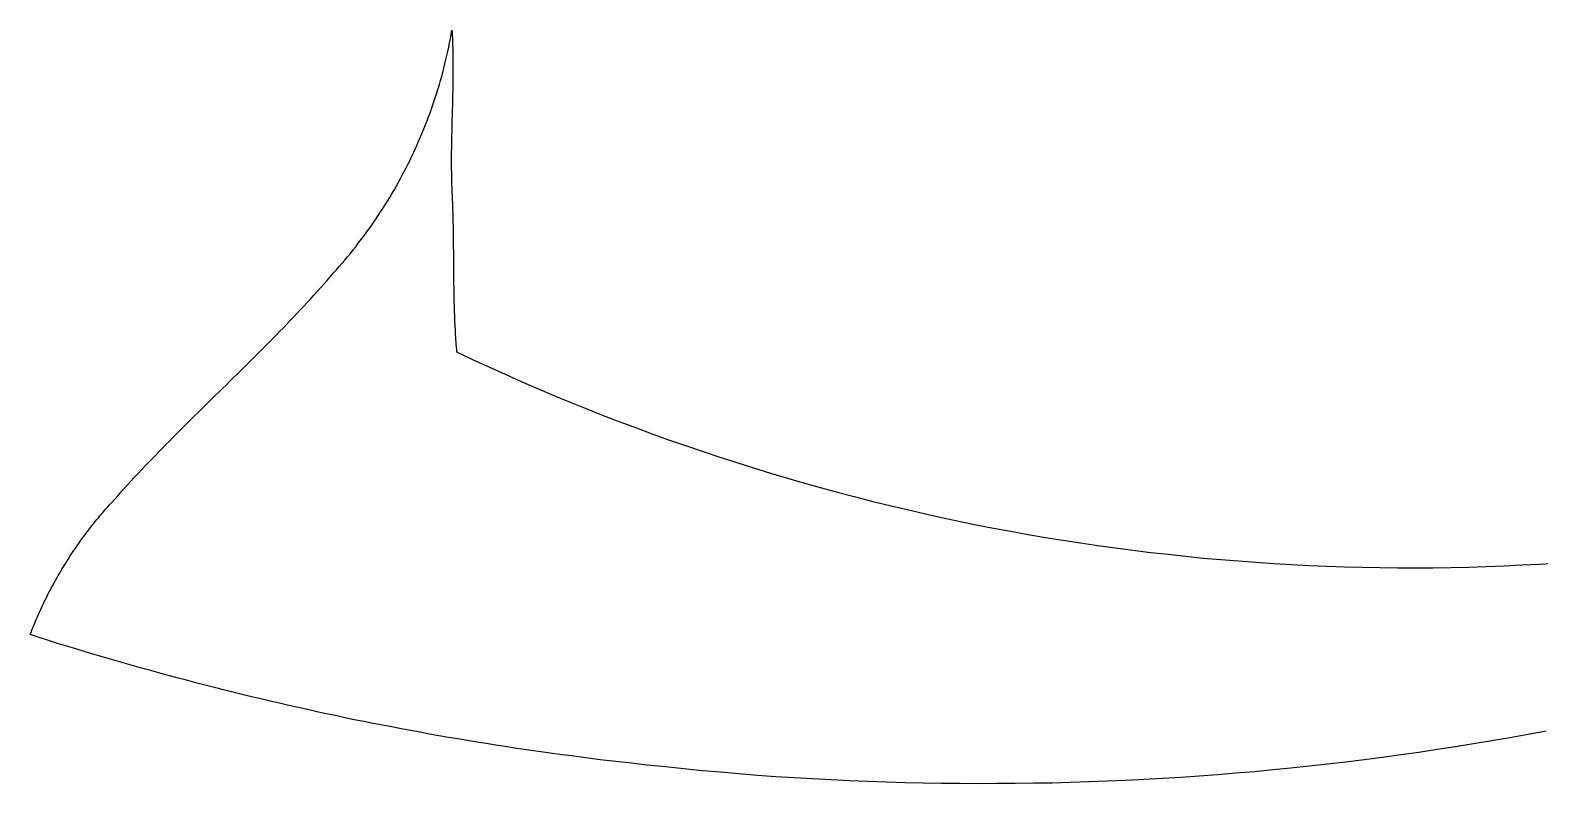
# Model space of a CAD drawing. Extents: x -1 to 50, y 2 to 298.
# Drawn here: x 0.37 to 25.02, y 2.29 to 14.6 of the extents above; entities that cross this region are included whole.
import ezdxf

# ---------------------------------------------------------------- set-up
doc = ezdxf.new("R2010")
doc.units = 0

msp = doc.modelspace()

# ---------------------------------------------------------------- linework, layer by layer
at = {"layer": 'Layer 1'}
for p, q in [((7.24799, 14.5285), (7.26024, 14.5973)), ((7.26024, 14.5973), (7.26262, 14.555)), ((7.26262, 14.555), (7.26484, 14.5127)), ((7.19295, 14.2507), (7.20761, 14.3195)), ((7.20761, 14.3195), (7.22169, 14.3883)), ((7.22169, 14.3883), (7.23513, 14.4571)), ((7.23513, 14.4571), (7.24799, 14.5285)), ((7.26484, 14.5127), (7.26683, 14.473)), ((7.26683, 14.473), (7.2686, 14.4306)), ((7.2686, 14.4306), (7.27021, 14.3883)), ((7.27021, 14.3883), (7.27161, 14.3486)), ((7.27161, 14.3486), (7.27286, 14.3063)), ((7.27286, 14.3063), (7.27392, 14.264)), ((7.14533, 14.047), (7.16181, 14.1158)), ((7.16181, 14.1158), (7.17769, 14.1846)), ((7.17769, 14.1846), (7.19295, 14.2507)), ((7.27392, 14.264), (7.27479, 14.2243)), ((7.27479, 14.2243), (7.27548, 14.1819)), ((7.27548, 14.1819), (7.27609, 14.1396)), ((7.27609, 14.1396), (7.27651, 14.0999)), ((7.27651, 14.0999), (7.27677, 14.0576)), ((7.27677, 14.0576), (7.27693, 14.0153)), ((7.0736, 13.7771), (7.09241, 13.8433)), ((7.09241, 13.8433), (7.11067, 13.9121)), ((7.11067, 13.9121), (7.12832, 13.9782)), ((7.12832, 13.9782), (7.14533, 14.047)), ((7.2759, 13.8089), (7.27537, 13.7692)), ((7.27632, 13.8512), (7.2759, 13.8089)), ((7.27664, 13.8909), (7.27632, 13.8512)), ((7.27685, 13.9332), (7.27664, 13.8909)), ((7.27696, 13.9756), (7.27685, 13.9332)), ((7.27693, 14.0153), (7.27696, 13.9756)), ((6.9924, 13.5099), (7.01357, 13.576)), ((7.01357, 13.576), (7.03415, 13.6422)), ((7.03415, 13.6422), (7.05418, 13.711)), ((7.05418, 13.711), (7.0736, 13.7771)), ((7.27161, 13.5602), (7.27066, 13.5205)), ((7.27254, 13.6025), (7.27161, 13.5602)), ((7.27333, 13.6448), (7.27254, 13.6025)), ((7.2741, 13.6845), (7.27333, 13.6448)), ((7.27479, 13.7269), (7.2741, 13.6845)), ((7.27537, 13.7692), (7.27479, 13.7269)), ((6.92541, 13.3115), (6.94832, 13.3776)), ((6.94832, 13.3776), (6.97065, 13.4438)), ((6.97065, 13.4438), (6.9924, 13.5099)), ((7.2654, 13.3141), (7.26426, 13.2718)), ((7.26651, 13.3538), (7.2654, 13.3141)), ((7.26759, 13.3961), (7.26651, 13.3538)), ((7.26868, 13.4385), (7.26759, 13.3961)), ((7.26968, 13.4781), (7.26868, 13.4385)), ((7.27066, 13.5205), (7.26968, 13.4781)), ((6.82804, 13.0495), (6.85323, 13.1157)), ((6.85323, 13.1157), (6.87786, 13.1792)), ((6.87786, 13.1792), (6.90194, 13.2453)), ((6.90194, 13.2453), (6.92541, 13.3115)), ((7.25868, 13.0654), (7.25759, 13.0257)), ((7.25976, 13.1077), (7.25868, 13.0654)), ((7.26087, 13.1474), (7.25976, 13.1077)), ((7.26201, 13.1898), (7.26087, 13.1474)), ((7.26315, 13.2321), (7.26201, 13.1898)), ((7.26426, 13.2718), (7.26315, 13.2321)), ((6.72157, 12.7929), (6.74904, 12.8564)), ((6.74904, 12.8564), (6.77594, 12.9199)), ((6.77594, 12.9199), (6.80227, 12.986)), ((6.80227, 12.986), (6.82804, 13.0495)), ((7.25368, 12.859), (7.25283, 12.8167)), ((7.2546, 12.9014), (7.25368, 12.859)), ((7.25555, 12.941), (7.2546, 12.9014)), ((7.25659, 12.9834), (7.25555, 12.941)), ((7.25759, 13.0257), (7.25659, 12.9834)), ((6.60613, 12.5389), (6.63582, 12.6024)), ((6.63582, 12.6024), (6.66498, 12.6659)), ((6.66498, 12.6659), (6.69355, 12.7294)), ((6.69355, 12.7294), (6.72157, 12.7929)), ((7.24968, 12.6103), (7.24931, 12.5706)), ((7.25013, 12.6526), (7.24968, 12.6103)), ((7.25066, 12.695), (7.25013, 12.6526)), ((7.25132, 12.7347), (7.25066, 12.695)), ((7.25201, 12.777), (7.25132, 12.7347)), ((7.25283, 12.8167), (7.25201, 12.777)), ((6.48183, 12.2902), (6.51372, 12.351)), ((6.51372, 12.351), (6.54507, 12.4145)), ((6.54507, 12.4145), (6.57589, 12.4754)), ((6.57589, 12.4754), (6.60613, 12.5389)), ((7.24891, 12.486), (7.24889, 12.4463)), ((7.24889, 12.4463), (7.24899, 12.4039)), ((7.24907, 12.5283), (7.24891, 12.486)), ((7.24899, 12.4039), (7.24923, 12.3616)), ((7.24931, 12.5706), (7.24907, 12.5283)), ((7.24923, 12.3616), (7.2496, 12.3219)), ((6.34877, 12.0441), (6.38285, 12.105)), ((6.38285, 12.105), (6.4164, 12.1658)), ((6.4164, 12.1658), (6.44937, 12.2293)), ((6.44937, 12.2293), (6.48183, 12.2902)), ((7.2496, 12.3219), (7.25013, 12.2796)), ((7.25013, 12.2796), (7.25074, 12.2373)), ((7.25074, 12.2373), (7.25156, 12.1976)), ((7.25156, 12.1976), (7.25254, 12.1552)), ((7.25254, 12.1552), (7.25373, 12.1129)), ((7.25373, 12.1129), (7.25505, 12.0732)), ((6.20712, 11.806), (6.24334, 11.8642)), ((6.24334, 11.8642), (6.27903, 11.925)), ((6.27903, 11.925), (6.31417, 11.9859)), ((6.31417, 11.9859), (6.34877, 12.0441)), ((7.25505, 12.0732), (7.25656, 12.0309)), ((7.25656, 12.0309), (7.25828, 11.9885)), ((7.25828, 11.9885), (7.26021, 11.9489)), ((7.26021, 11.9489), (7.26214, 11.9065)), ((7.26214, 11.9065), (7.26397, 11.8642)), ((7.26397, 11.8642), (7.26569, 11.8245)), ((6.05691, 11.5705), (6.09525, 11.6287)), ((6.09525, 11.6287), (6.13306, 11.6869)), ((6.13306, 11.6869), (6.17034, 11.7451)), ((6.17034, 11.7451), (6.20712, 11.806)), ((7.26569, 11.8245), (7.2673, 11.7822)), ((7.2673, 11.7822), (7.26881, 11.7398)), ((7.26881, 11.7398), (7.27021, 11.7002)), ((7.27021, 11.7002), (7.27151, 11.6578)), ((7.27151, 11.6578), (7.27267, 11.6181)), ((7.27267, 11.6181), (7.27381, 11.5758)), ((5.85736, 11.2848), (5.89832, 11.3403)), ((5.89832, 11.3403), (5.93875, 11.3959)), ((5.93875, 11.3959), (5.97865, 11.4541)), ((5.97865, 11.4541), (6.01805, 11.5123)), ((6.01805, 11.5123), (6.05691, 11.5705)), ((7.27381, 11.5758), (7.27484, 11.5335)), ((7.27484, 11.5335), (7.27577, 11.4938)), ((7.27577, 11.4938), (7.27667, 11.4514)), ((7.27667, 11.4514), (7.27746, 11.4118)), ((7.27746, 11.4118), (7.2782, 11.3694)), ((7.2782, 11.3694), (7.27892, 11.3297)), ((5.68843, 11.0599), (5.73142, 11.1154)), ((5.73142, 11.1154), (5.77392, 11.171)), ((5.77392, 11.171), (5.8159, 11.2265)), ((5.8159, 11.2265), (5.85736, 11.2848)), ((7.27892, 11.3297), (7.27955, 11.2874)), ((7.27955, 11.2874), (7.28016, 11.2477)), ((7.28016, 11.2477), (7.28066, 11.208)), ((7.28066, 11.208), (7.28117, 11.1657)), ((7.28117, 11.1657), (7.28162, 11.126)), ((7.28162, 11.126), (7.28201, 11.0837)), ((5.51137, 10.8429), (5.55638, 10.8958)), ((5.55638, 10.8958), (5.6009, 10.9514)), ((5.6009, 10.9514), (5.64493, 11.0069)), ((5.64493, 11.0069), (5.68843, 11.0599)), ((7.28201, 11.0837), (7.28241, 11.044)), ((7.28241, 11.044), (7.28278, 11.0017)), ((7.28278, 11.0017), (7.28312, 10.962)), ((7.28312, 10.962), (7.28344, 10.9223)), ((7.28344, 10.9223), (7.28376, 10.8799)), ((7.28376, 10.8799), (7.2841, 10.8403)), ((5.27319, 10.5704), (5.32624, 10.6312)), ((5.32624, 10.6312), (5.37328, 10.6842)), ((5.37328, 10.6842), (5.4198, 10.7371)), ((5.4198, 10.7371), (5.46583, 10.79)), ((5.46583, 10.79), (5.51137, 10.8429)), ((7.2841, 10.8403), (7.28442, 10.8006)), ((7.28442, 10.8006), (7.28474, 10.7582)), ((7.28474, 10.7582), (7.28508, 10.7185)), ((7.28508, 10.7185), (7.28543, 10.6789)), ((7.28543, 10.6789), (7.2858, 10.6365)), ((7.2858, 10.6365), (7.28617, 10.5968)), ((5.0579, 10.327), (5.11219, 10.3878)), ((5.11219, 10.3878), (5.16617, 10.4487)), ((5.16617, 10.4487), (5.21985, 10.5095)), ((5.21985, 10.5095), (5.27319, 10.5704)), ((7.28617, 10.5968), (7.28659, 10.5572)), ((7.28659, 10.5572), (7.28704, 10.5148)), ((7.28704, 10.5148), (7.28754, 10.4751)), ((7.28754, 10.4751), (7.28807, 10.4354)), ((7.28807, 10.4354), (7.28865, 10.3931)), ((7.28865, 10.3931), (7.28929, 10.3534)), ((4.83811, 10.0862), (4.89346, 10.147)), ((4.89346, 10.147), (4.94855, 10.2053)), ((4.94855, 10.2053), (5.00337, 10.2661)), ((5.00337, 10.2661), (5.0579, 10.327)), ((7.28929, 10.3534), (7.29, 10.3137)), ((7.29, 10.3137), (7.29074, 10.274)), ((7.29074, 10.274), (7.29156, 10.2317)), ((7.29156, 10.2317), (7.29241, 10.192)), ((7.29241, 10.192), (7.29339, 10.1523)), ((7.29339, 10.1523), (7.29437, 10.11)), ((7.29437, 10.11), (7.29553, 10.0703)), ((4.61446, 9.84807), (4.67071, 9.90892)), ((4.67071, 9.90892), (4.72672, 9.96713)), ((4.72672, 9.96713), (4.78255, 10.028)), ((4.78255, 10.028), (4.83811, 10.0862)), ((7.29553, 10.0703), (7.29678, 10.0306)), ((7.29678, 10.0306), (7.29805, 9.99094)), ((7.29805, 9.99094), (7.29945, 9.94861)), ((7.29945, 9.94861), (7.30096, 9.90892)), ((7.30096, 9.90892), (7.30257, 9.86924)), ((7.30257, 9.86924), (7.30429, 9.8269)), ((4.33038, 9.55703), (4.38755, 9.61524)), ((4.38755, 9.61524), (4.44454, 9.67345)), ((4.44454, 9.67345), (4.50138, 9.73165)), ((4.50138, 9.73165), (4.558, 9.78986)), ((4.558, 9.78986), (4.61446, 9.84807)), ((7.30429, 9.8269), (7.30612, 9.78722)), ((7.30612, 9.78722), (7.3081, 9.74753)), ((7.3081, 9.74753), (7.31019, 9.70784)), ((7.31019, 9.70784), (7.31241, 9.66551)), ((7.31241, 9.66551), (7.31477, 9.62582)), ((7.31477, 9.62582), (7.31728, 9.58613)), ((4.10032, 9.3242), (4.15803, 9.3824)), ((4.15803, 9.3824), (4.21563, 9.44061)), ((4.21563, 9.44061), (4.27307, 9.49882)), ((4.27307, 9.49882), (4.33038, 9.55703)), ((7.31728, 9.58613), (7.31993, 9.5438)), ((7.31993, 9.5438), (7.32268, 9.50411)), ((7.32268, 9.50411), (7.32567, 9.46442)), ((7.32567, 9.46442), (7.32879, 9.42474)), ((7.32879, 9.42474), (7.33207, 9.3824)), ((7.33207, 9.3824), (7.33551, 9.34272)), ((3.86842, 9.09401), (3.92652, 9.15222)), ((3.92652, 9.15222), (3.98457, 9.21043)), ((3.98457, 9.21043), (4.04248, 9.26599)), ((4.04248, 9.26599), (4.10032, 9.3242)), ((7.33551, 9.34272), (7.59835, 9.21836)), ((7.59835, 9.21836), (7.86203, 9.09665)), ((3.63532, 8.86382), (3.69366, 8.92203)), ((3.69366, 8.92203), (3.75197, 8.98024)), ((3.75197, 8.98024), (3.81023, 9.0358)), ((3.81023, 9.0358), (3.86842, 9.09401)), ((7.86203, 9.09665), (8.12656, 8.97759)), ((8.12656, 8.97759), (8.39191, 8.85853)), ((3.34322, 8.57807), (3.40166, 8.63363)), ((3.40166, 8.63363), (3.46008, 8.69184)), ((3.46008, 8.69184), (3.5185, 8.75005)), ((3.5185, 8.75005), (3.57692, 8.80561)), ((3.57692, 8.80561), (3.63532, 8.86382)), ((8.39191, 8.85853), (8.65808, 8.74476)), ((8.65808, 8.74476), (8.92505, 8.63099)), ((8.92505, 8.63099), (9.19278, 8.51986)), ((3.10972, 8.34788), (3.16806, 8.40609)), ((3.16806, 8.40609), (3.2264, 8.46166)), ((3.2264, 8.46166), (3.2848, 8.51986)), ((3.2848, 8.51986), (3.34322, 8.57807)), ((9.19278, 8.51986), (9.46133, 8.41138)), ((9.46133, 8.41138), (9.7306, 8.30555)), ((2.8771, 8.1177), (2.93515, 8.17591)), ((2.93515, 8.17591), (2.99328, 8.23147)), ((2.99328, 8.23147), (3.05149, 8.28968)), ((3.05149, 8.28968), (3.10972, 8.34788)), ((9.7306, 8.30555), (10.0006, 8.19972)), ((10.0006, 8.19972), (10.2714, 8.09918)), ((2.64594, 7.88486), (2.70356, 7.94307)), ((2.70356, 7.94307), (2.76129, 8.00128)), ((2.76129, 8.00128), (2.81916, 8.05949)), ((2.81916, 8.05949), (2.8771, 8.1177)), ((10.2714, 8.09918), (10.5428, 7.99863)), ((10.5428, 7.99863), (10.815, 7.90074)), ((10.815, 7.90074), (11.0879, 7.80549)), ((2.36004, 7.59118), (2.4169, 7.65203)), ((2.4169, 7.65203), (2.47393, 7.71024)), ((2.47393, 7.71024), (2.53112, 7.76845)), ((2.53112, 7.76845), (2.58846, 7.82666)), ((2.58846, 7.82666), (2.64594, 7.88486)), ((11.0879, 7.80549), (11.3614, 7.71289)), ((11.3614, 7.71289), (11.6356, 7.62028)), ((2.13451, 7.3557), (2.19059, 7.41391)), ((2.19059, 7.41391), (2.24688, 7.47476)), ((2.24688, 7.47476), (2.30336, 7.53297)), ((2.30336, 7.53297), (2.36004, 7.59118)), ((11.6356, 7.62028), (11.9105, 7.53297)), ((11.9105, 7.53297), (12.186, 7.44566)), ((12.186, 7.44566), (12.462, 7.36099)), ((1.91251, 7.11493), (1.96765, 7.17578)), ((1.96765, 7.17578), (2.02303, 7.23664)), ((2.02303, 7.23664), (2.07866, 7.29484)), ((2.07866, 7.29484), (2.13451, 7.3557)), ((12.462, 7.36099), (12.7388, 7.27897)), ((12.7388, 7.27897), (13.0161, 7.19695)), ((13.0161, 7.19695), (13.294, 7.12022)), ((1.69467, 6.87151), (1.7487, 6.93237)), ((1.7487, 6.93237), (1.80303, 6.99322)), ((1.80303, 6.99322), (1.85764, 7.05407)), ((1.85764, 7.05407), (1.91251, 7.11493)), ((13.294, 7.12022), (13.5724, 7.04349)), ((13.5724, 7.04349), (13.8514, 6.97205)), ((13.8514, 6.97205), (14.131, 6.90062)), ((1.48624, 6.63074), (1.51166, 6.66249)), ((1.51166, 6.66249), (1.53725, 6.69159)), ((1.53725, 6.69159), (1.56303, 6.72334)), ((1.56303, 6.72334), (1.589, 6.75245)), ((1.589, 6.75245), (1.61514, 6.78155)), ((1.61514, 6.78155), (1.64147, 6.8133)), ((1.64147, 6.8133), (1.66798, 6.84241)), ((1.66798, 6.84241), (1.69467, 6.87151)), ((14.131, 6.90062), (14.4111, 6.83182)), ((14.4111, 6.83182), (14.6917, 6.76568)), ((14.6917, 6.76568), (14.9728, 6.69953)), ((14.9728, 6.69953), (15.2543, 6.63868)), ((1.28963, 6.38203), (1.31355, 6.41378)), ((1.31355, 6.41378), (1.33766, 6.44553)), ((1.33766, 6.44553), (1.36196, 6.47728)), ((1.36196, 6.47728), (1.38644, 6.50903)), ((1.38644, 6.50903), (1.41111, 6.53814)), ((1.41111, 6.53814), (1.43597, 6.56989)), ((1.43597, 6.56989), (1.46101, 6.60164)), ((1.46101, 6.60164), (1.48624, 6.63074)), ((15.2543, 6.63868), (15.5364, 6.57782)), ((15.5364, 6.57782), (15.8189, 6.51962)), ((15.8189, 6.51962), (16.1019, 6.46405)), ((16.1019, 6.46405), (16.3853, 6.41114)), ((16.3853, 6.41114), (16.6691, 6.36087)), ((1.12748, 6.15714), (1.15007, 6.18889)), ((1.15007, 6.18889), (1.17285, 6.22328)), ((1.17285, 6.22328), (1.19583, 6.25503)), ((1.19583, 6.25503), (1.21899, 6.28678)), ((1.21899, 6.28678), (1.24235, 6.31853)), ((1.24235, 6.31853), (1.26589, 6.35028)), ((1.26589, 6.35028), (1.28963, 6.38203)), ((16.6691, 6.36087), (16.9533, 6.3106)), ((16.9533, 6.3106), (17.2379, 6.26562)), ((17.2379, 6.26562), (17.5229, 6.22064)), ((17.5229, 6.22064), (17.8082, 6.1783)), ((17.8082, 6.1783), (18.0939, 6.13862)), ((0.95373, 5.89255), (0.97477, 5.92695)), ((0.97477, 5.92695), (0.996, 5.9587)), ((0.996, 5.9587), (1.01743, 5.9931)), ((1.01743, 5.9931), (1.03905, 6.02485)), ((1.03905, 6.02485), (1.06087, 6.05924)), ((1.06087, 6.05924), (1.08288, 6.09099)), ((1.08288, 6.09099), (1.10508, 6.12539)), ((1.10508, 6.12539), (1.12748, 6.15714)), ((18.0939, 6.13862), (18.3799, 6.10157)), ((18.3799, 6.10157), (18.6663, 6.06718)), ((18.6663, 6.06718), (18.953, 6.03543)), ((18.953, 6.03543), (19.2399, 6.00368)), ((19.2399, 6.00368), (19.5272, 5.97457)), ((19.5272, 5.97457), (19.8147, 5.95076)), ((19.8147, 5.95076), (20.1025, 5.92695)), ((20.1025, 5.92695), (20.3905, 5.90578)), ((0.81202, 5.65443), (0.83167, 5.68883)), ((0.83167, 5.68883), (0.85151, 5.72322)), ((0.85151, 5.72322), (0.87156, 5.75762)), ((0.87156, 5.75762), (0.89181, 5.79201)), ((0.89181, 5.79201), (0.91225, 5.82641)), ((0.91225, 5.82641), (0.93289, 5.85816)), ((0.93289, 5.85816), (0.95373, 5.89255)), ((20.3905, 5.90578), (20.6787, 5.88462)), ((20.6787, 5.88462), (20.9672, 5.86874)), ((20.9672, 5.86874), (21.2559, 5.85287)), ((21.2559, 5.85287), (21.5447, 5.84228)), ((21.5447, 5.84228), (21.8338, 5.8317)), ((21.8338, 5.8317), (22.1229, 5.82376)), ((22.1229, 5.82376), (22.4123, 5.81847)), ((22.4123, 5.81847), (22.7018, 5.81583)), ((22.7018, 5.81583), (22.9914, 5.81583)), ((22.9914, 5.81583), (23.2811, 5.81583)), ((23.2811, 5.81583), (23.5709, 5.82112)), ((23.5709, 5.82112), (23.8607, 5.82641)), ((23.8607, 5.82641), (24.1507, 5.83699)), ((24.1507, 5.83699), (24.4406, 5.84758)), ((24.4406, 5.84758), (24.7307, 5.8608)), ((24.7307, 5.8608), (25.0207, 5.87668)), ((25.0207, 5.87668), (25.3108, 5.89255)), ((0.68013, 5.41101), (0.69836, 5.44541)), ((0.69836, 5.44541), (0.7168, 5.4798)), ((0.7168, 5.4798), (0.73544, 5.51685)), ((0.73544, 5.51685), (0.75428, 5.55124)), ((0.75428, 5.55124), (0.77333, 5.58564)), ((0.77333, 5.58564), (0.79257, 5.62003)), ((0.79257, 5.62003), (0.81202, 5.65443)), ((0.55825, 5.16231), (0.57504, 5.1967)), ((0.57504, 5.1967), (0.59204, 5.23374)), ((0.59204, 5.23374), (0.60925, 5.26814)), ((0.60925, 5.26814), (0.62666, 5.30518)), ((0.62666, 5.30518), (0.64428, 5.33958)), ((0.64428, 5.33958), (0.6621, 5.37662)), ((0.6621, 5.37662), (0.68013, 5.41101)), ((0.44655, 4.90831), (0.46188, 4.9427)), ((0.46188, 4.9427), (0.47741, 4.97974)), ((0.47741, 4.97974), (0.49316, 5.01678)), ((0.49316, 5.01678), (0.50912, 5.05383)), ((0.50912, 5.05383), (0.52529, 5.08822)), ((0.52529, 5.08822), (0.54166, 5.12526)), ((0.54166, 5.12526), (0.55825, 5.16231)), ((0.37311, 4.7231), (0.38737, 4.76014)), ((0.52223, 4.67547), (0.37311, 4.7231)), ((0.38737, 4.76014), (0.40185, 4.79718)), ((0.40185, 4.79718), (0.41654, 4.83422)), ((0.41654, 4.83422), (0.43144, 4.87126)), ((0.43144, 4.87126), (0.44655, 4.90831)), ((0.67148, 4.62785), (0.52223, 4.67547)), ((0.82087, 4.58022), (0.67148, 4.62785)), ((0.97039, 4.53524), (0.82087, 4.58022)), ((1.12005, 4.49026), (0.97039, 4.53524)), ((1.26984, 4.44264), (1.12005, 4.49026)), ((1.41976, 4.39766), (1.26984, 4.44264)), ((1.56981, 4.35533), (1.41976, 4.39766)), ((1.71998, 4.31035), (1.56981, 4.35533)), ((1.87029, 4.26801), (1.71998, 4.31035)), ((2.02072, 4.22304), (1.87029, 4.26801)), ((2.17127, 4.1807), (2.02072, 4.22304)), ((2.32195, 4.14101), (2.17127, 4.1807)), ((2.47275, 4.09868), (2.32195, 4.14101)), ((2.62368, 4.05635), (2.47275, 4.09868)), ((2.77471, 4.01666), (2.62368, 4.05635)), ((2.92589, 3.97697), (2.77471, 4.01666)), ((3.07715, 3.93729), (2.92589, 3.97697)), ((3.22857, 3.8976), (3.07715, 3.93729)), ((3.38007, 3.85791), (3.22857, 3.8976)), ((3.53171, 3.82087), (3.38007, 3.85791)), ((3.68347, 3.78383), (3.53171, 3.82087)), ((3.83532, 3.74679), (3.68347, 3.78383)), ((3.98729, 3.70974), (3.83532, 3.74679)), ((4.13937, 3.6727), (3.98729, 3.70974)), ((4.29156, 3.63566), (4.13937, 3.6727)), ((4.44386, 3.60127), (4.29156, 3.63566)), ((4.59626, 3.56687), (4.44386, 3.60127)), ((4.74879, 3.53247), (4.59626, 3.56687)), ((4.9014, 3.49808), (4.74879, 3.53247)), ((5.05412, 3.46368), (4.9014, 3.49808)), ((5.20694, 3.43193), (5.05412, 3.46368)), ((5.35987, 3.40018), (5.20694, 3.43193)), ((5.5129, 3.36579), (5.35987, 3.40018)), ((5.66604, 3.33404), (5.5129, 3.36579)), ((5.81926, 3.30493), (5.66604, 3.33404)), ((5.97259, 3.27318), (5.81926, 3.30493)), ((6.126, 3.24408), (5.97259, 3.27318)), ((6.27951, 3.21497), (6.126, 3.24408)), ((6.43312, 3.18322), (6.27951, 3.21497)), ((6.58682, 3.15677), (6.43312, 3.18322)), ((6.74062, 3.12766), (6.58682, 3.15677)), ((6.8945, 3.09856), (6.74062, 3.12766)), ((7.04849, 3.0721), (6.8945, 3.09856)), ((7.20256, 3.04564), (7.04849, 3.0721)), ((7.35668, 3.01918), (7.20256, 3.04564)), ((7.51093, 2.99272), (7.35668, 3.01918)), ((7.66526, 2.96891), (7.51093, 2.99272)), ((7.81967, 2.94245), (7.66526, 2.96891)), ((24.2391, 2.98743), (23.9423, 2.93716)), ((24.5357, 3.0377), (24.2391, 2.98743)), ((24.832, 3.09062), (24.5357, 3.0377)), ((25.128, 3.14618), (24.832, 3.09062)), ((7.97416, 2.91864), (7.81967, 2.94245)), ((8.12873, 2.89483), (7.97416, 2.91864)), ((8.28338, 2.87102), (8.12873, 2.89483)), ((8.43811, 2.8472), (8.28338, 2.87102)), ((8.59292, 2.82604), (8.43811, 2.8472)), ((8.7478, 2.80487), (8.59292, 2.82604)), ((8.90277, 2.78106), (8.7478, 2.80487)), ((9.05779, 2.75989), (8.90277, 2.78106)), ((9.21289, 2.74137), (9.05779, 2.75989)), ((9.36812, 2.7202), (9.21289, 2.74137)), ((9.52335, 2.70168), (9.36812, 2.7202)), ((22.4544, 2.71756), (22.1562, 2.67787)), ((22.7525, 2.75725), (22.4544, 2.71756)), ((23.0503, 2.79958), (22.7525, 2.75725)), ((23.3479, 2.84456), (23.0503, 2.79958)), ((23.6452, 2.88954), (23.3479, 2.84456)), ((23.9423, 2.93716), (23.6452, 2.88954)), ((9.67866, 2.68052), (9.52335, 2.70168)), ((9.8341, 2.662), (9.67866, 2.68052)), ((9.98957, 2.64612), (9.8341, 2.662)), ((10.1451, 2.6276), (9.98957, 2.64612)), ((10.4452, 2.5932), (10.1451, 2.6276)), ((10.7453, 2.56145), (10.4452, 2.5932)), ((11.0456, 2.5297), (10.7453, 2.56145)), ((11.346, 2.5006), (11.0456, 2.5297)), ((11.6464, 2.47414), (11.346, 2.5006)), ((11.947, 2.44768), (11.6464, 2.47414)), ((20.3627, 2.48473), (20.0631, 2.45827)), ((20.6621, 2.51383), (20.3627, 2.48473)), ((20.9612, 2.54293), (20.6621, 2.51383)), ((21.2603, 2.57468), (20.9612, 2.54293)), ((21.5591, 2.60643), (21.2603, 2.57468)), ((21.8578, 2.64083), (21.5591, 2.60643)), ((22.1562, 2.67787), (21.8578, 2.64083)), ((12.2476, 2.42387), (11.947, 2.44768)), ((12.5483, 2.4027), (12.2476, 2.42387)), ((12.8491, 2.38418), (12.5483, 2.4027)), ((13.1499, 2.36566), (12.8491, 2.38418)), ((13.4507, 2.34979), (13.1499, 2.36566)), ((13.7516, 2.33656), (13.4507, 2.34979)), ((14.0525, 2.32333), (13.7516, 2.33656)), ((14.3534, 2.31275), (14.0525, 2.32333)), ((14.6544, 2.30481), (14.3534, 2.31275)), ((14.9553, 2.29687), (14.6544, 2.30481)), ((15.2562, 2.29158), (14.9553, 2.29687)), ((15.5571, 2.28893), (15.2562, 2.29158)), ((15.858, 2.28629), (15.5571, 2.28893)), ((16.1589, 2.28893), (15.858, 2.28629)), ((16.4597, 2.28893), (16.1589, 2.28893)), ((16.7604, 2.29423), (16.4597, 2.28893)), ((17.0611, 2.29952), (16.7604, 2.29423)), ((17.3618, 2.30745), (17.0611, 2.29952)), ((17.6623, 2.31804), (17.3618, 2.30745)), ((17.9628, 2.32862), (17.6623, 2.31804)), ((18.2632, 2.34185), (17.9628, 2.32862)), ((18.5635, 2.35773), (18.2632, 2.34185)), ((18.8637, 2.3736), (18.5635, 2.35773)), ((19.1637, 2.39212), (18.8637, 2.3736)), ((19.4637, 2.41329), (19.1637, 2.39212)), ((19.7635, 2.43445), (19.4637, 2.41329)), ((20.0631, 2.45827), (19.7635, 2.43445))]:
    msp.add_line(p, q, dxfattribs=at)

doc.saveas('drawing.dxf')
